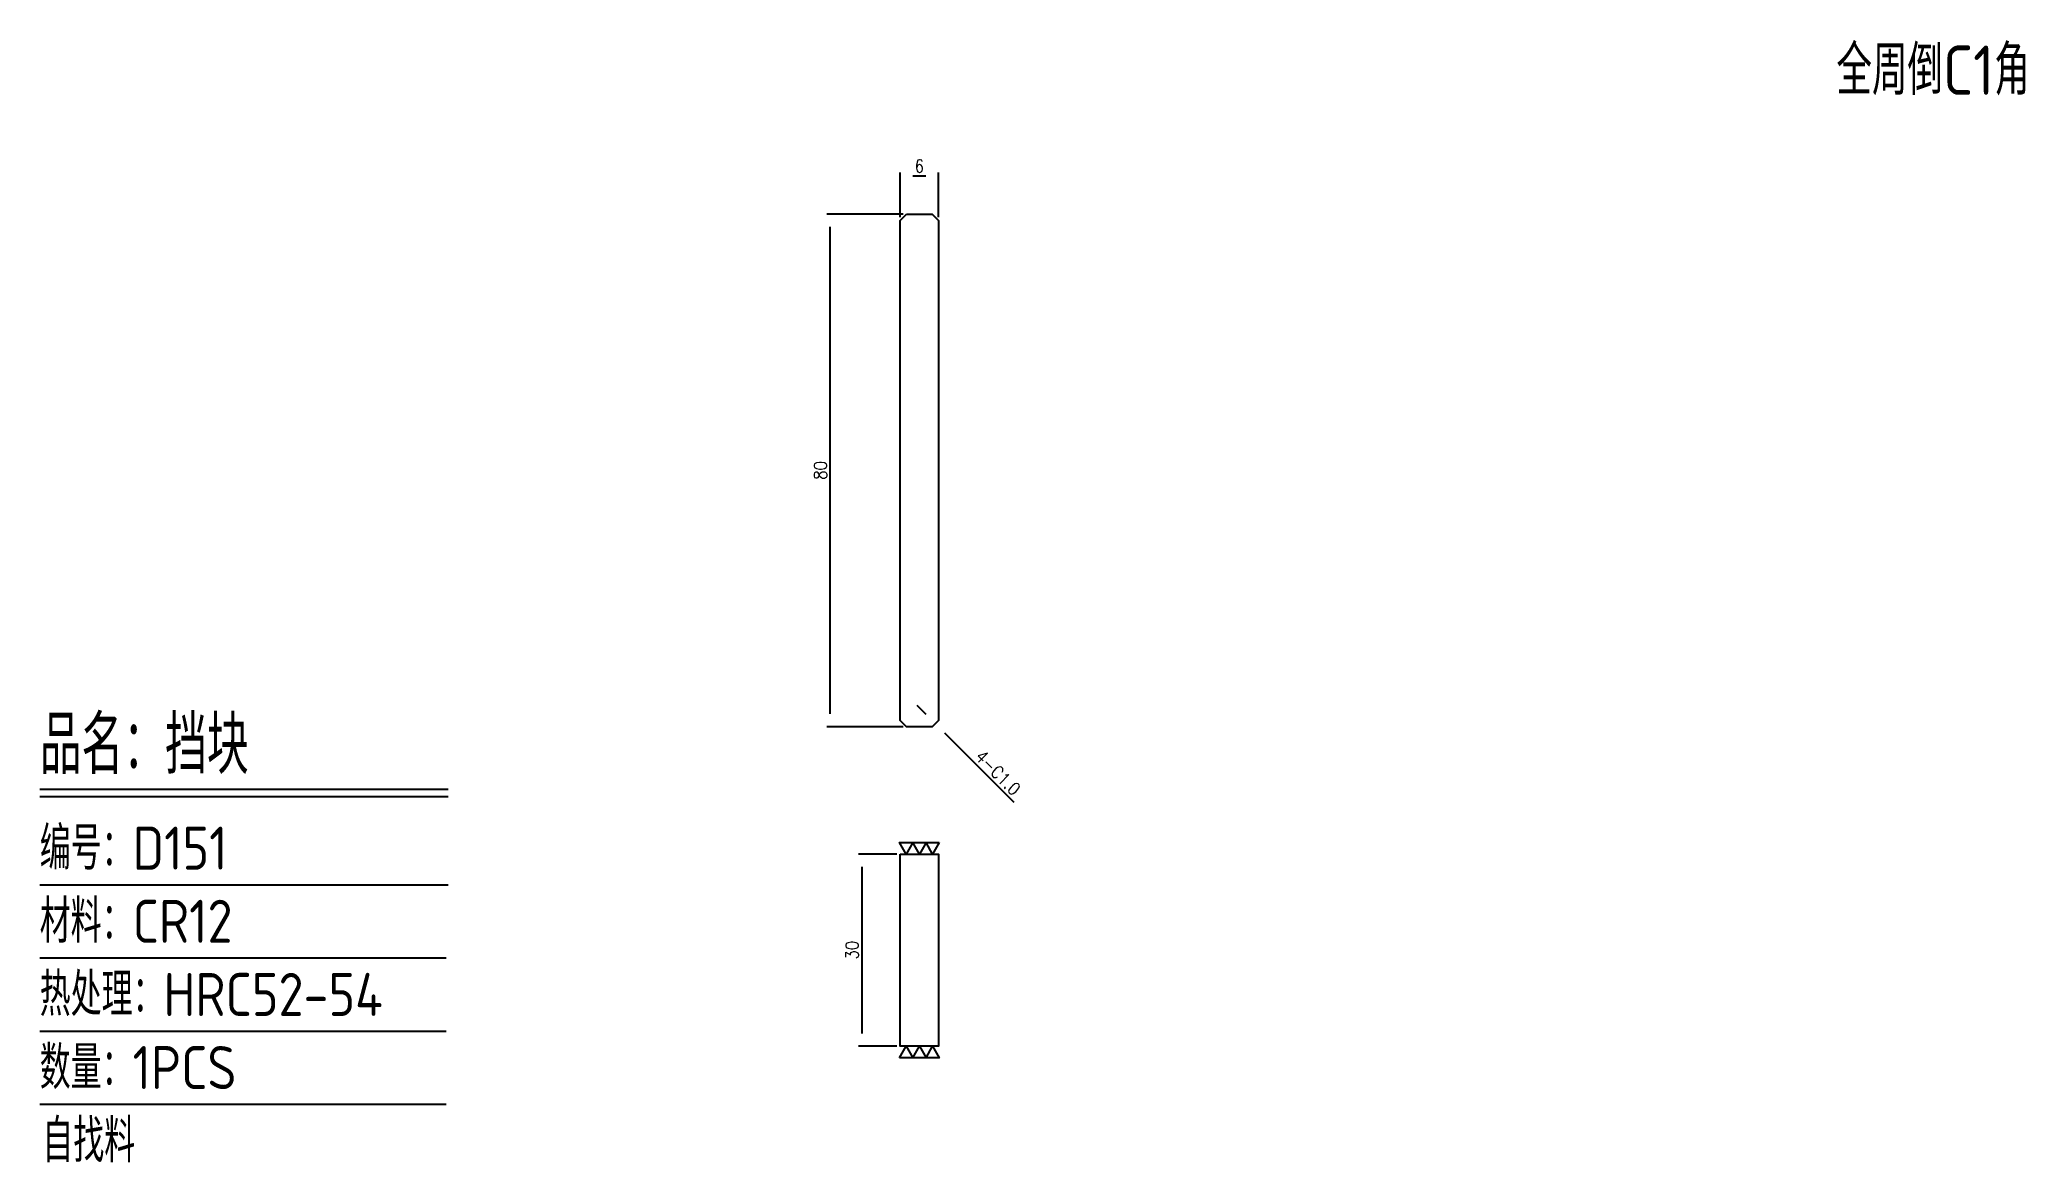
# Model space of a CAD drawing. Header units: millimetres. Extents: x 112494 to 112804, y -7995 to -7820.
import ezdxf

# ---------------------------------------------------------------- set-up
doc = ezdxf.new("R2010")
doc.units = ezdxf.units.MM
for name, color, linetype in [('3', 3, 'Continuous'), ('DIE_P', 2, 'Continuous'), ('DIM', 4, 'Continuous'), ('TEXT', 4, 'Continuous')]:
    doc.layers.add(name, color=color, linetype=linetype)
doc.styles.add('gbenor', font='gbenor.shx', dxfattribs={"bigfont": 'gbcbig.shx'})
doc.styles.get("Standard").update_dxf_attribs({"font": 'txt.shx', "width": 0.85, "bigfont": 'ctxt.shx'})
doc.dimstyles.new('T-2-WX', dxfattribs={"dimtxt": 2, "dimasz": 2, "dimexe": 0.5, "dimexo": 0.5, "dimgap": 0.5, "dimtad": 1, "dimtxsty": 'Standard', "dimblk": 'OPEN30', "dimcen": 0, "dimazin": 3, "dimtfac": 1, "dimtmove": 0, "dimatfit": 3, "dimldrblk": 'OPEN30', "dimlwd": -1, "dimlwe": -1})

# ---------------------------------------------------------------- blocks, each defined once
blk = doc.blocks.new('*D7579')
at = {"layer": 'Defpoints', "color": 0}
for p in [(112628.265139529, -7946.885165695872), (112622.265139529, -7976.885165695872), (112628.265139529, -7976.885165695872)]:
    blk.add_point(p, dxfattribs=at)
at = {"layer": 'DIM', "color": 0}
for p, q in [((112627.765139529, -7946.885165695872), (112621.765139529, -7946.885165695872)), ((112622.265139529, -7948.885165695872), (112622.265139529, -7974.885165695872)), ((112627.765139529, -7976.885165695872), (112621.765139529, -7976.885165695872))]:
    blk.add_line(p, q, dxfattribs=at)
at = {"layer": 'DIM', "color": 0, "insert": (112620.765139529, -7961.885165695872), "char_height": 2, "attachment_point": 5, "rotation": 90}
blk.add_mtext('30', dxfattribs=at)
blk = doc.blocks.new('_Open30')
blk = doc.blocks.new('*D7580')
at = {"layer": 'Defpoints', "color": 0}
for p in [(112617.3296634286, -7847.034499234542), (112629.265139529, -7847.034499234542), (112629.265139529, -7927.034499234542)]:
    blk.add_point(p, dxfattribs=at)
at = {"layer": 'DIM', "color": 0}
for p, q in [((112628.765139529, -7847.034499234542), (112616.8296634286, -7847.034499234542)), ((112617.3296634286, -7925.034499234542), (112617.3296634286, -7849.034499234542)), ((112628.765139529, -7927.034499234542), (112616.8296634286, -7927.034499234542))]:
    blk.add_line(p, q, dxfattribs=at)
at = {"layer": 'DIM', "color": 0, "insert": (112615.8296634286, -7887.034499234542), "char_height": 2, "attachment_point": 5, "rotation": 90}
blk.add_mtext('80', dxfattribs=at)
blk = doc.blocks.new('*D7581')
at = {"layer": 'Defpoints', "color": 0}
for p in [(112634.265139529, -7841.05403003448), (112628.265139529, -7848.034499234542), (112634.265139529, -7848.034499234542)]:
    blk.add_point(p, dxfattribs=at)
at = {"layer": 'DIM', "color": 0}
for p, q in [((112628.265139529, -7847.534499234542), (112628.265139529, -7840.55403003448)), ((112630.265139529, -7841.05403003448), (112632.265139529, -7841.05403003448)), ((112634.265139529, -7847.534499234542), (112634.265139529, -7840.55403003448))]:
    blk.add_line(p, q, dxfattribs=at)
at = {"layer": 'DIM', "color": 0, "insert": (112631.265139529, -7839.55403003448), "char_height": 2, "attachment_point": 5}
blk.add_mtext('6', dxfattribs=at)
blk = doc.blocks.new('*D7582')
at = {"layer": 'Defpoints', "color": 0}
for p in [(112633.7644326431, -7926.533791906855), (112633.7658464148, -7926.535206562192)]:
    blk.add_point(p, dxfattribs=at)
at = {"layer": 'DIM', "color": 0}
for p, q in [((112632.3506609714, -7925.119136591892), (112630.9368892996, -7923.704481276929)), ((112633.7644326431, -7926.533791906855), (112633.7658464148, -7926.535206562192)), ((112635.1796180865, -7927.949861877155), (112646.0147443519, -7938.791760371684))]:
    blk.add_line(p, q, dxfattribs=at)
at = {"layer": 'DIM', "color": 0, "insert": (112643.5463558433, -7934.199845670872), "char_height": 2, "attachment_point": 5, "rotation": 314.9820999357013}
blk.add_mtext('4-C1.0', dxfattribs=at)

msp = doc.modelspace()

# ---------------------------------------------------------------- linework, layer by layer
at = {"layer": '3', "color": 4}
for points in [[(112634.3828309827, -7945.085165695873), (112633.3436004981, -7946.885165695872), (112632.3043700136, -7945.085165695873), (112631.265139529, -7946.885165695872), (112630.2259090445, -7945.085165695873), (112629.18667856, -7946.885165695872), (112628.1474480754, -7945.085165695873), (112634.3828309827, -7945.085165695873)], [(112628.1474480754, -7978.685165695873), (112629.18667856, -7976.885165695872), (112630.2259090445, -7978.685165695873), (112631.265139529, -7976.885165695872), (112632.3043700136, -7978.685165695873), (112633.3436004981, -7976.885165695872), (112634.3828309827, -7978.685165695873), (112628.1474480754, -7978.685165695873)]]:
    msp.add_lwpolyline(points, close=True, dxfattribs=at)
at = {"layer": '3', "color": 2}
msp.add_lwpolyline([(112628.265139529, -7946.885165695872), (112634.265139529, -7946.885165695872), (112634.265139529, -7976.885165695872), (112628.265139529, -7976.885165695872)], close=True, dxfattribs=at)
at = {"layer": 'DIE_P'}
msp.add_lwpolyline([(112629.265139529, -7847.034499234542), (112633.265139529, -7847.034499234542), (112634.265139529, -7848.034499234542), (112634.265139529, -7926.034499234542), (112633.265139529, -7927.034499234542), (112629.265139529, -7927.034499234542), (112628.265139529, -7926.034499234542), (112628.265139529, -7848.034499234542)], close=True, dxfattribs=at)
at = {"layer": 'DIM', "color": 4, "linetype": 'Continuous', "lineweight": 25}
for p, q in [((112493.9628346805, -7936.737594873583), (112557.6987101987, -7936.737594873583)), ((112493.9628346805, -7937.912238494773), (112557.6987101987, -7937.912238494773)), ((112493.9628346805, -7951.6723494857), (112557.6987101987, -7951.6723494857)), ((112493.9628346805, -7963.083173234323), (112557.4219087622, -7963.083173234323)), ((112493.9628346805, -7974.49399698291), (112557.4219087622, -7974.49399698291)), ((112493.9628346805, -7985.904820731541), (112557.4219087622, -7985.904820731541))]:
    msp.add_line(p, q, dxfattribs=at)

# ---------------------------------------------------------------- texts
at = {"layer": 'DIM', "color": 3, "linetype": 'Continuous', "lineweight": 25, "style": 'gbenor'}
for s, height, p in [('品名：挡块', 9.061536506245616, (112493.9628346805, -7934.388307631209)), ('编号：D151', 6.712249263885638, (112493.9628346805, -7949.32306224336)), ('材料：CR12 ', 6.712249263885638, (112493.9628346805, -7960.733885991945)), ('热处理：HRC52-54', 6.712249263885638, (112493.9628346805, -7972.144709740576)), ('数量：1PCS', 6.712249263885638, (112493.9628346805, -7983.555533489207)), ('自找料', 6.712249263885638, (112494.3712035067, -7994.966357237743))]:
    msp.add_text(s, height=height, dxfattribs=at).set_placement(p)
at = {"layer": 'TEXT', "color": 4, "lineweight": 18, "style": 'gbenor'}
msp.add_text('全周倒C1角', height=7.701067277747867, dxfattribs=at).set_placement((112774.4119736722, -7828.439038498002))

# ---------------------------------------------------------------- dimensions: what is measured, and where the dimension line sits
at = {"layer": 'DIM', "color": 4}
dim = msp.add_linear_dim(base=(112634.265139529, -7841.05403003448), p1=(112628.265139529, -7848.034499234542), p2=(112634.265139529, -7848.034499234542), dimstyle='T-2-WX', dxfattribs=at)
dim.commit()
dim.dimension.update_dxf_attribs({"geometry": '*D7581', "text_midpoint": (112631.265139529, -7839.55403003448)})
for base, p1, p2, picture, middle in [((112617.3296634286, -7847.034499234542), (112629.265139529, -7927.034499234542), (112629.265139529, -7847.034499234542), '*D7580', (112615.8296634286, -7887.034499234542)), ((112622.265139529, -7976.885165695872), (112628.265139529, -7946.885165695872), (112628.265139529, -7976.885165695872), '*D7579', (112620.765139529, -7961.885165695872))]:
    dim = msp.add_linear_dim(base=base, p1=p1, p2=p2, angle=90, dimstyle='T-2-WX', dxfattribs=at)
    dim.commit()
    dim.dimension.update_dxf_attribs({"geometry": picture, "text_midpoint": middle})
dim = msp.add_diameter_dim_2p(p1=(112633.7644326431, -7926.533791906855), p2=(112633.7658464148, -7926.535206562192), text='4-C1.0', dimstyle='T-2-WX', dxfattribs=at)
dim.commit()
dim.dimension.update_dxf_attribs({"geometry": '*D7582', "text_midpoint": (112642.4853643571, -7935.260174424686), "dimtype": 163})

doc.saveas('drawing.dxf')
